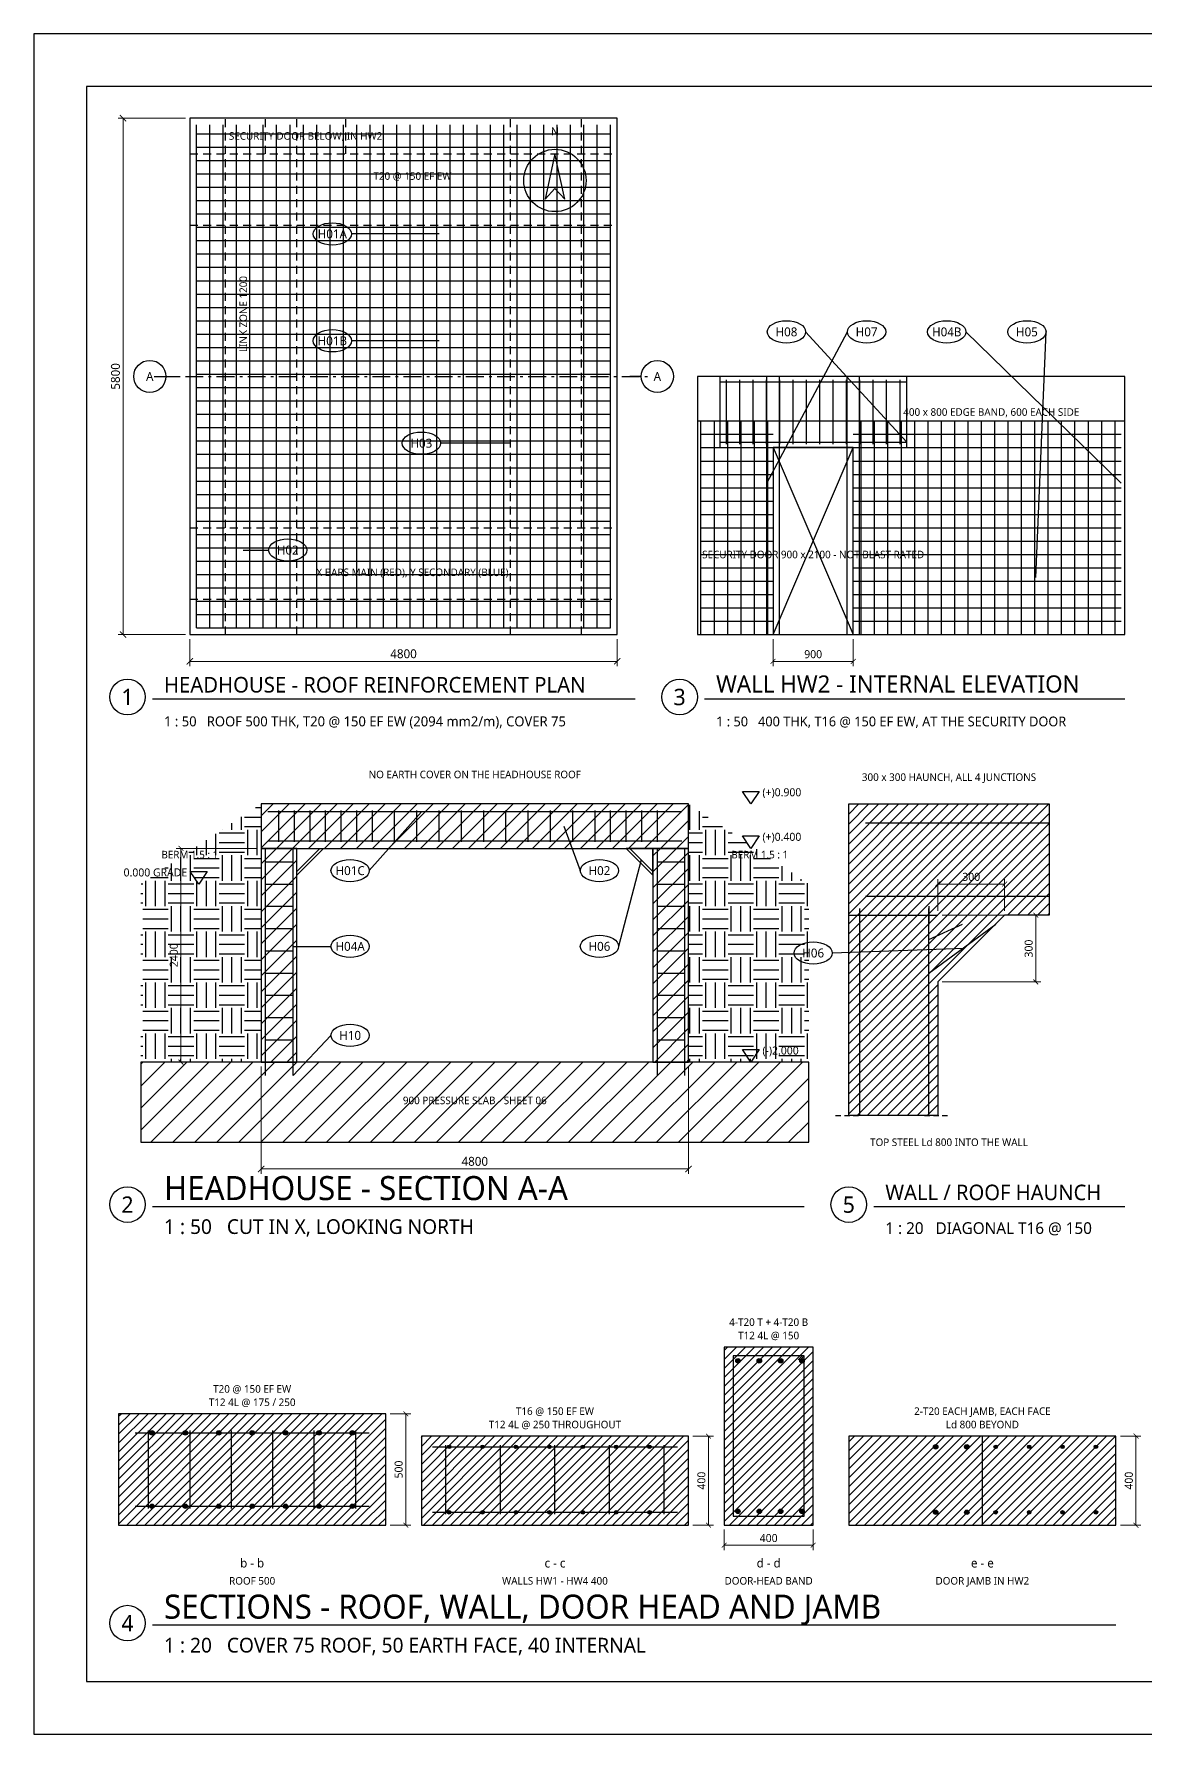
# Model space of a CAD drawing. Header units: millimetres. Extents: x 27 to 567, y 19 to 401.
# Drawn here: x 27 to 276.3, y 19.1 to 400.9 of the extents above; entities that cross this region are included whole.
import ezdxf
from ezdxf.enums import TextEntityAlignment as Align

# ---------------------------------------------------------------- set-up
doc = ezdxf.new("R2010")
doc.units = ezdxf.units.MM
for name, color, linetype in [('S-CALLOUT', 7, 'Continuous'), ('S-CENTER', 7, 'Continuous'), ('S-CONCRETE', 7, 'Continuous'), ('S-DIM', 7, 'Continuous'), ('S-EXISTING', 8, 'Continuous'), ('S-HATCH', 8, 'Continuous'), ('S-HIDDEN', 8, 'Continuous'), ('S-LEVEL', 7, 'Continuous'), ('S-REBAR-DIST', 5, 'Continuous'), ('S-REBAR-MAIN', 1, 'Continuous'), ('S-REBAR-SEC', 1, 'Continuous'), ('S-REBAR-STIRRUP', 5, 'Continuous'), ('S-SECTION', 7, 'Continuous'), ('S-TEXT', 7, 'Continuous'), ('S-TITLE', 7, 'Continuous')]:
    doc.layers.add(name, color=color, linetype=linetype)
doc.styles.add('OpenSans', font='OpenSans-Regular.ttf')
doc.dimstyles.new('A2-DIM', dxfattribs={"dimtxt": 2, "dimasz": 1.4, "dimexe": 1.1, "dimexo": 1, "dimgap": 0.7, "dimtad": 1, "dimdec": 0, "dimtxsty": 'OpenSans', "dimblk": 'ARCHTICK', "dimcen": 2.5, "dimclrd": 7, "dimclre": 7, "dimclrt": 7, "dimazin": 3, "dimtfac": 1, "dimtmove": 0, "dimatfit": 3, "dimlwd": 13, "dimlwe": 13})
doc.dimstyles.new('A2-DIM-S', dxfattribs={"dimtxt": 1.8, "dimasz": 1.1, "dimexe": 1.1, "dimexo": 1, "dimgap": 0.7, "dimtad": 1, "dimdec": 0, "dimtxsty": 'OpenSans', "dimblk": 'ARCHTICK', "dimcen": 2.5, "dimclrd": 7, "dimclre": 7, "dimclrt": 7, "dimazin": 3, "dimtfac": 1, "dimtmove": 0, "dimatfit": 3, "dimlwd": 13, "dimlwe": 13})

# ---------------------------------------------------------------- blocks, each defined once
blk = doc.blocks.new('A2-NORTH')
at = {"layer": 'S-TITLE'}
blk.add_lwpolyline([(0, 6), (-2.2, -4.2), (0, -1.8), (2.2, -4.2)], close=True, dxfattribs=at)
blk.add_circle((0, 0), 7, dxfattribs=at)
blk = doc.blocks.new('A2-SECMARK')
at = {"layer": 'S-SECTION'}
blk.add_circle((0, 0), 3.6, dxfattribs=at)
blk = doc.blocks.new('_ARCHTICK')
at = {"color": 0, "linetype": 'BYBLOCK', "const_width": 0.15}
blk.add_lwpolyline([(-0.5, -0.5), (0.5, 0.5)], dxfattribs=at)
blk = doc.blocks.new('A2-LEVEL')
at = {"layer": 'S-LEVEL'}
blk.add_lwpolyline([(0, 0), (-1.9, 2.8), (1.9, 2.8)], close=True, dxfattribs=at)

msp = doc.modelspace()

# ---------------------------------------------------------------- hatches: boundary and pattern name
at = {"layer": 'S-EXISTING'}
h = msp.add_hatch(dxfattribs=at)
h.set_pattern_fill('EARTH', scale=0.9)
h.paths.add_polyline_path([(51, 210), (78, 228), (78, 170), (51, 170)])
h = msp.add_hatch(dxfattribs=at)
h.set_pattern_fill('EARTH', scale=0.9)
h.paths.add_polyline_path([(174, 228), (201, 210), (201, 170), (174, 170)])
at = {"layer": 'S-HATCH'}
h = msp.add_hatch(dxfattribs=at)
h.set_pattern_fill('ANSI31', scale=0.8)
h.paths.add_polyline_path([(78, 218), (174, 218), (174, 228), (78, 228)])
h = msp.add_hatch(dxfattribs=at)
h.set_pattern_fill('ANSI31', scale=0.5)
h.paths.add_polyline_path([(210, 203), (255, 203), (255, 228), (210, 228)])
h = msp.add_hatch(dxfattribs=at)
h.set_pattern_fill('ANSI31', scale=0.8)
h.paths.add_polyline_path([(78, 170), (86, 170), (86, 218), (78, 218)])
h = msp.add_hatch(dxfattribs=at)
h.set_pattern_fill('ANSI31', scale=0.8)
h.paths.add_polyline_path([(166, 170), (174, 170), (174, 218), (166, 218)])
h = msp.add_hatch(dxfattribs=at)
h.set_pattern_fill('ANSI31', scale=0.5)
h.paths.add_polyline_path([(210, 158), (230, 158), (230, 203), (210, 203)])
h = msp.add_hatch(dxfattribs=at)
h.set_pattern_fill('ANSI31', scale=0.5)
h.paths.add_polyline_path([(230, 203), (245, 203), (230, 188)])
h = msp.add_hatch(dxfattribs=at)
h.set_pattern_fill('ANSI31', scale=1.1)
h.paths.add_polyline_path([(51, 170), (201, 170), (201, 152), (51, 152)])
h = msp.add_hatch(dxfattribs=at)
h.set_pattern_fill('ANSI31', scale=0.45)
h.paths.add_polyline_path([(182, 66), (202, 66), (202, 106), (182, 106)])
h = msp.add_hatch(dxfattribs=at)
h.set_pattern_fill('ANSI31', scale=0.45)
h.paths.add_polyline_path([(46, 66), (106, 66), (106, 91), (46, 91)])
h = msp.add_hatch(dxfattribs=at)
h.set_pattern_fill('ANSI31', scale=0.45)
h.paths.add_polyline_path([(114, 66), (174, 66), (174, 86), (114, 86)])
h = msp.add_hatch(dxfattribs=at)
h.set_pattern_fill('ANSI31', scale=0.45)
h.paths.add_polyline_path([(210, 66), (270, 66), (270, 86), (210, 86)])
at = {"layer": 'S-REBAR-DIST'}
for points in [[(54, 86.75), (53.962, 86.941), (53.854, 87.104), (53.691, 87.212), (53.5, 87.25), (53.309, 87.212), (53.146, 87.104), (53.038, 86.941), (53, 86.75), (53.038, 86.559), (53.146, 86.396), (53.309, 86.288), (53.5, 86.25), (53.691, 86.288), (53.854, 86.396), (53.962, 86.559)], [(61.5, 86.75), (61.462, 86.941), (61.354, 87.104), (61.191, 87.212), (61, 87.25), (60.809, 87.212), (60.646, 87.104), (60.538, 86.941), (60.5, 86.75), (60.538, 86.559), (60.646, 86.396), (60.809, 86.288), (61, 86.25), (61.191, 86.288), (61.354, 86.396), (61.462, 86.559)], [(69, 86.75), (68.962, 86.941), (68.854, 87.104), (68.691, 87.212), (68.5, 87.25), (68.309, 87.212), (68.146, 87.104), (68.038, 86.941), (68, 86.75), (68.038, 86.559), (68.146, 86.396), (68.309, 86.288), (68.5, 86.25), (68.691, 86.288), (68.854, 86.396), (68.962, 86.559)], [(76.5, 86.75), (76.462, 86.941), (76.354, 87.104), (76.191, 87.212), (76, 87.25), (75.809, 87.212), (75.646, 87.104), (75.538, 86.941), (75.5, 86.75), (75.538, 86.559), (75.646, 86.396), (75.809, 86.288), (76, 86.25), (76.191, 86.288), (76.354, 86.396), (76.462, 86.559)], [(84, 86.75), (83.962, 86.941), (83.854, 87.104), (83.691, 87.212), (83.5, 87.25), (83.309, 87.212), (83.146, 87.104), (83.038, 86.941), (83, 86.75), (83.038, 86.559), (83.146, 86.396), (83.309, 86.288), (83.5, 86.25), (83.691, 86.288), (83.854, 86.396), (83.962, 86.559)], [(91.5, 86.75), (91.462, 86.941), (91.354, 87.104), (91.191, 87.212), (91, 87.25), (90.809, 87.212), (90.646, 87.104), (90.538, 86.941), (90.5, 86.75), (90.538, 86.559), (90.646, 86.396), (90.809, 86.288), (91, 86.25), (91.191, 86.288), (91.354, 86.396), (91.462, 86.559)], [(99, 86.75), (98.962, 86.941), (98.854, 87.104), (98.691, 87.212), (98.5, 87.25), (98.309, 87.212), (98.146, 87.104), (98.038, 86.941), (98, 86.75), (98.038, 86.559), (98.146, 86.396), (98.309, 86.288), (98.5, 86.25), (98.691, 86.288), (98.854, 86.396), (98.962, 86.559)], [(120.65, 83.6), (120.62, 83.753), (120.533, 83.883), (120.403, 83.97), (120.25, 84), (120.097, 83.97), (119.967, 83.883), (119.88, 83.753), (119.85, 83.6), (119.88, 83.447), (119.967, 83.317), (120.097, 83.23), (120.25, 83.2), (120.403, 83.23), (120.533, 83.317), (120.62, 83.447)], [(128.15, 83.6), (128.12, 83.753), (128.033, 83.883), (127.903, 83.97), (127.75, 84), (127.597, 83.97), (127.467, 83.883), (127.38, 83.753), (127.35, 83.6), (127.38, 83.447), (127.467, 83.317), (127.597, 83.23), (127.75, 83.2), (127.903, 83.23), (128.033, 83.317), (128.12, 83.447)], [(135.65, 83.6), (135.62, 83.753), (135.533, 83.883), (135.403, 83.97), (135.25, 84), (135.097, 83.97), (134.967, 83.883), (134.88, 83.753), (134.85, 83.6), (134.88, 83.447), (134.967, 83.317), (135.097, 83.23), (135.25, 83.2), (135.403, 83.23), (135.533, 83.317), (135.62, 83.447)], [(143.15, 83.6), (143.12, 83.753), (143.033, 83.883), (142.903, 83.97), (142.75, 84), (142.597, 83.97), (142.467, 83.883), (142.38, 83.753), (142.35, 83.6), (142.38, 83.447), (142.467, 83.317), (142.597, 83.23), (142.75, 83.2), (142.903, 83.23), (143.033, 83.317), (143.12, 83.447)], [(150.65, 83.6), (150.62, 83.753), (150.533, 83.883), (150.403, 83.97), (150.25, 84), (150.097, 83.97), (149.967, 83.883), (149.88, 83.753), (149.85, 83.6), (149.88, 83.447), (149.967, 83.317), (150.097, 83.23), (150.25, 83.2), (150.403, 83.23), (150.533, 83.317), (150.62, 83.447)], [(158.15, 83.6), (158.12, 83.753), (158.033, 83.883), (157.903, 83.97), (157.75, 84), (157.597, 83.97), (157.467, 83.883), (157.38, 83.753), (157.35, 83.6), (157.38, 83.447), (157.467, 83.317), (157.597, 83.23), (157.75, 83.2), (157.903, 83.23), (158.033, 83.317), (158.12, 83.447)], [(165.65, 83.6), (165.62, 83.753), (165.533, 83.883), (165.403, 83.97), (165.25, 84), (165.097, 83.97), (164.967, 83.883), (164.88, 83.753), (164.85, 83.6), (164.88, 83.447), (164.967, 83.317), (165.097, 83.23), (165.25, 83.2), (165.403, 83.23), (165.533, 83.317), (165.62, 83.447)], [(243.4, 83.6), (243.37, 83.753), (243.283, 83.883), (243.153, 83.97), (243, 84), (242.847, 83.97), (242.717, 83.883), (242.63, 83.753), (242.6, 83.6), (242.63, 83.447), (242.717, 83.317), (242.847, 83.23), (243, 83.2), (243.153, 83.23), (243.283, 83.317), (243.37, 83.447)], [(250.9, 83.6), (250.87, 83.753), (250.783, 83.883), (250.653, 83.97), (250.5, 84), (250.347, 83.97), (250.217, 83.883), (250.13, 83.753), (250.1, 83.6), (250.13, 83.447), (250.217, 83.317), (250.347, 83.23), (250.5, 83.2), (250.653, 83.23), (250.783, 83.317), (250.87, 83.447)], [(258.4, 83.6), (258.37, 83.753), (258.283, 83.883), (258.153, 83.97), (258, 84), (257.847, 83.97), (257.717, 83.883), (257.63, 83.753), (257.6, 83.6), (257.63, 83.447), (257.717, 83.317), (257.847, 83.23), (258, 83.2), (258.153, 83.23), (258.283, 83.317), (258.37, 83.447)], [(265.9, 83.6), (265.87, 83.753), (265.783, 83.883), (265.653, 83.97), (265.5, 84), (265.347, 83.97), (265.217, 83.883), (265.13, 83.753), (265.1, 83.6), (265.13, 83.447), (265.217, 83.317), (265.347, 83.23), (265.5, 83.2), (265.653, 83.23), (265.783, 83.317), (265.87, 83.447)], [(54, 70.25), (53.962, 70.441), (53.854, 70.604), (53.691, 70.712), (53.5, 70.75), (53.309, 70.712), (53.146, 70.604), (53.038, 70.441), (53, 70.25), (53.038, 70.059), (53.146, 69.896), (53.309, 69.788), (53.5, 69.75), (53.691, 69.788), (53.854, 69.896), (53.962, 70.059)], [(61.5, 70.25), (61.462, 70.441), (61.354, 70.604), (61.191, 70.712), (61, 70.75), (60.809, 70.712), (60.646, 70.604), (60.538, 70.441), (60.5, 70.25), (60.538, 70.059), (60.646, 69.896), (60.809, 69.788), (61, 69.75), (61.191, 69.788), (61.354, 69.896), (61.462, 70.059)], [(69, 70.25), (68.962, 70.441), (68.854, 70.604), (68.691, 70.712), (68.5, 70.75), (68.309, 70.712), (68.146, 70.604), (68.038, 70.441), (68, 70.25), (68.038, 70.059), (68.146, 69.896), (68.309, 69.788), (68.5, 69.75), (68.691, 69.788), (68.854, 69.896), (68.962, 70.059)], [(76.5, 70.25), (76.462, 70.441), (76.354, 70.604), (76.191, 70.712), (76, 70.75), (75.809, 70.712), (75.646, 70.604), (75.538, 70.441), (75.5, 70.25), (75.538, 70.059), (75.646, 69.896), (75.809, 69.788), (76, 69.75), (76.191, 69.788), (76.354, 69.896), (76.462, 70.059)], [(84, 70.25), (83.962, 70.441), (83.854, 70.604), (83.691, 70.712), (83.5, 70.75), (83.309, 70.712), (83.146, 70.604), (83.038, 70.441), (83, 70.25), (83.038, 70.059), (83.146, 69.896), (83.309, 69.788), (83.5, 69.75), (83.691, 69.788), (83.854, 69.896), (83.962, 70.059)], [(91.5, 70.25), (91.462, 70.441), (91.354, 70.604), (91.191, 70.712), (91, 70.75), (90.809, 70.712), (90.646, 70.604), (90.538, 70.441), (90.5, 70.25), (90.538, 70.059), (90.646, 69.896), (90.809, 69.788), (91, 69.75), (91.191, 69.788), (91.354, 69.896), (91.462, 70.059)], [(99, 70.25), (98.962, 70.441), (98.854, 70.604), (98.691, 70.712), (98.5, 70.75), (98.309, 70.712), (98.146, 70.604), (98.038, 70.441), (98, 70.25), (98.038, 70.059), (98.146, 69.896), (98.309, 69.788), (98.5, 69.75), (98.691, 69.788), (98.854, 69.896), (98.962, 70.059)], [(120.65, 68.9), (120.62, 69.053), (120.533, 69.183), (120.403, 69.27), (120.25, 69.3), (120.097, 69.27), (119.967, 69.183), (119.88, 69.053), (119.85, 68.9), (119.88, 68.747), (119.967, 68.617), (120.097, 68.53), (120.25, 68.5), (120.403, 68.53), (120.533, 68.617), (120.62, 68.747)], [(128.15, 68.9), (128.12, 69.053), (128.033, 69.183), (127.903, 69.27), (127.75, 69.3), (127.597, 69.27), (127.467, 69.183), (127.38, 69.053), (127.35, 68.9), (127.38, 68.747), (127.467, 68.617), (127.597, 68.53), (127.75, 68.5), (127.903, 68.53), (128.033, 68.617), (128.12, 68.747)], [(135.65, 68.9), (135.62, 69.053), (135.533, 69.183), (135.403, 69.27), (135.25, 69.3), (135.097, 69.27), (134.967, 69.183), (134.88, 69.053), (134.85, 68.9), (134.88, 68.747), (134.967, 68.617), (135.097, 68.53), (135.25, 68.5), (135.403, 68.53), (135.533, 68.617), (135.62, 68.747)], [(143.15, 68.9), (143.12, 69.053), (143.033, 69.183), (142.903, 69.27), (142.75, 69.3), (142.597, 69.27), (142.467, 69.183), (142.38, 69.053), (142.35, 68.9), (142.38, 68.747), (142.467, 68.617), (142.597, 68.53), (142.75, 68.5), (142.903, 68.53), (143.033, 68.617), (143.12, 68.747)], [(150.65, 68.9), (150.62, 69.053), (150.533, 69.183), (150.403, 69.27), (150.25, 69.3), (150.097, 69.27), (149.967, 69.183), (149.88, 69.053), (149.85, 68.9), (149.88, 68.747), (149.967, 68.617), (150.097, 68.53), (150.25, 68.5), (150.403, 68.53), (150.533, 68.617), (150.62, 68.747)], [(158.15, 68.9), (158.12, 69.053), (158.033, 69.183), (157.903, 69.27), (157.75, 69.3), (157.597, 69.27), (157.467, 69.183), (157.38, 69.053), (157.35, 68.9), (157.38, 68.747), (157.467, 68.617), (157.597, 68.53), (157.75, 68.5), (157.903, 68.53), (158.033, 68.617), (158.12, 68.747)], [(165.65, 68.9), (165.62, 69.053), (165.533, 69.183), (165.403, 69.27), (165.25, 69.3), (165.097, 69.27), (164.967, 69.183), (164.88, 69.053), (164.85, 68.9), (164.88, 68.747), (164.967, 68.617), (165.097, 68.53), (165.25, 68.5), (165.403, 68.53), (165.533, 68.617), (165.62, 68.747)], [(243.4, 68.9), (243.37, 69.053), (243.283, 69.183), (243.153, 69.27), (243, 69.3), (242.847, 69.27), (242.717, 69.183), (242.63, 69.053), (242.6, 68.9), (242.63, 68.747), (242.717, 68.617), (242.847, 68.53), (243, 68.5), (243.153, 68.53), (243.283, 68.617), (243.37, 68.747)], [(250.9, 68.9), (250.87, 69.053), (250.783, 69.183), (250.653, 69.27), (250.5, 69.3), (250.347, 69.27), (250.217, 69.183), (250.13, 69.053), (250.1, 68.9), (250.13, 68.747), (250.217, 68.617), (250.347, 68.53), (250.5, 68.5), (250.653, 68.53), (250.783, 68.617), (250.87, 68.747)], [(258.4, 68.9), (258.37, 69.053), (258.283, 69.183), (258.153, 69.27), (258, 69.3), (257.847, 69.27), (257.717, 69.183), (257.63, 69.053), (257.6, 68.9), (257.63, 68.747), (257.717, 68.617), (257.847, 68.53), (258, 68.5), (258.153, 68.53), (258.283, 68.617), (258.37, 68.747)], [(265.9, 68.9), (265.87, 69.053), (265.783, 69.183), (265.653, 69.27), (265.5, 69.3), (265.347, 69.27), (265.217, 69.183), (265.13, 69.053), (265.1, 68.9), (265.13, 68.747), (265.217, 68.617), (265.347, 68.53), (265.5, 68.5), (265.653, 68.53), (265.783, 68.617), (265.87, 68.747)]]:
    msp.add_hatch(color=5, dxfattribs=at).paths.add_polyline_path(points)
at = {"layer": 'S-REBAR-MAIN'}
for points in [[(185.6, 102.9), (185.562, 103.091), (185.454, 103.254), (185.291, 103.362), (185.1, 103.4), (184.909, 103.362), (184.746, 103.254), (184.638, 103.091), (184.6, 102.9), (184.638, 102.709), (184.746, 102.546), (184.909, 102.438), (185.1, 102.4), (185.291, 102.438), (185.454, 102.546), (185.562, 102.709)], [(190.4, 102.9), (190.362, 103.091), (190.254, 103.254), (190.091, 103.362), (189.9, 103.4), (189.709, 103.362), (189.546, 103.254), (189.438, 103.091), (189.4, 102.9), (189.438, 102.709), (189.546, 102.546), (189.709, 102.438), (189.9, 102.4), (190.091, 102.438), (190.254, 102.546), (190.362, 102.709)], [(195.2, 102.9), (195.162, 103.091), (195.054, 103.254), (194.891, 103.362), (194.7, 103.4), (194.509, 103.362), (194.346, 103.254), (194.238, 103.091), (194.2, 102.9), (194.238, 102.709), (194.346, 102.546), (194.509, 102.438), (194.7, 102.4), (194.891, 102.438), (195.054, 102.546), (195.162, 102.709)], [(200, 102.9), (199.962, 103.091), (199.854, 103.254), (199.691, 103.362), (199.5, 103.4), (199.309, 103.362), (199.146, 103.254), (199.038, 103.091), (199, 102.9), (199.038, 102.709), (199.146, 102.546), (199.309, 102.438), (199.5, 102.4), (199.691, 102.438), (199.854, 102.546), (199.962, 102.709)], [(230, 83.6), (229.962, 83.791), (229.854, 83.954), (229.691, 84.062), (229.5, 84.1), (229.309, 84.062), (229.146, 83.954), (229.038, 83.791), (229, 83.6), (229.038, 83.409), (229.146, 83.246), (229.309, 83.138), (229.5, 83.1), (229.691, 83.138), (229.854, 83.246), (229.962, 83.409)], [(237, 83.6), (236.962, 83.791), (236.854, 83.954), (236.691, 84.062), (236.5, 84.1), (236.309, 84.062), (236.146, 83.954), (236.038, 83.791), (236, 83.6), (236.038, 83.409), (236.146, 83.246), (236.309, 83.138), (236.5, 83.1), (236.691, 83.138), (236.854, 83.246), (236.962, 83.409)], [(185.6, 69.1), (185.562, 69.291), (185.454, 69.454), (185.291, 69.562), (185.1, 69.6), (184.909, 69.562), (184.746, 69.454), (184.638, 69.291), (184.6, 69.1), (184.638, 68.909), (184.746, 68.746), (184.909, 68.638), (185.1, 68.6), (185.291, 68.638), (185.454, 68.746), (185.562, 68.909)], [(190.4, 69.1), (190.362, 69.291), (190.254, 69.454), (190.091, 69.562), (189.9, 69.6), (189.709, 69.562), (189.546, 69.454), (189.438, 69.291), (189.4, 69.1), (189.438, 68.909), (189.546, 68.746), (189.709, 68.638), (189.9, 68.6), (190.091, 68.638), (190.254, 68.746), (190.362, 68.909)], [(195.2, 69.1), (195.162, 69.291), (195.054, 69.454), (194.891, 69.562), (194.7, 69.6), (194.509, 69.562), (194.346, 69.454), (194.238, 69.291), (194.2, 69.1), (194.238, 68.909), (194.346, 68.746), (194.509, 68.638), (194.7, 68.6), (194.891, 68.638), (195.054, 68.746), (195.162, 68.909)], [(200, 69.1), (199.962, 69.291), (199.854, 69.454), (199.691, 69.562), (199.5, 69.6), (199.309, 69.562), (199.146, 69.454), (199.038, 69.291), (199, 69.1), (199.038, 68.909), (199.146, 68.746), (199.309, 68.638), (199.5, 68.6), (199.691, 68.638), (199.854, 68.746), (199.962, 68.909)], [(230, 68.9), (229.962, 69.091), (229.854, 69.254), (229.691, 69.362), (229.5, 69.4), (229.309, 69.362), (229.146, 69.254), (229.038, 69.091), (229, 68.9), (229.038, 68.709), (229.146, 68.546), (229.309, 68.438), (229.5, 68.4), (229.691, 68.438), (229.854, 68.546), (229.962, 68.709)], [(237, 68.9), (236.962, 69.091), (236.854, 69.254), (236.691, 69.362), (236.5, 69.4), (236.309, 69.362), (236.146, 69.254), (236.038, 69.091), (236, 68.9), (236.038, 68.709), (236.146, 68.546), (236.309, 68.438), (236.5, 68.4), (236.691, 68.438), (236.854, 68.546), (236.962, 68.709)]]:
    msp.add_hatch(color=1, dxfattribs=at).paths.add_polyline_path(points)

# ---------------------------------------------------------------- linework, layer by layer
at = {"layer": 'S-CALLOUT'}
for p, q in [((118, 356), (98.3, 356)), ((191.6, 300), (209.7, 334)), ((223, 309.2), (200.3, 334)), ((271.2, 300), (236.3, 334)), ((252, 278.8), (254.3, 334)), ((118, 332), (98.3, 332)), ((134, 309), (118.3, 309)), ((74, 285), (79.7, 285)), ((114, 226.2), (102.3, 213)), ((146, 223), (149.7, 213)), ((163.4, 215.4), (158.3, 196)), ((85.2, 196), (93.7, 196)), ((236, 195.5), (206.3, 194.5)), ((85.2, 167), (93.7, 176))]:
    msp.add_line(p, q, dxfattribs=at)
for centre in [(94, 356), (196, 334), (214, 334), (232, 334), (250, 334), (94, 332), (114, 309), (84, 285), (98, 213), (154, 213), (98, 196), (154, 196), (202, 194.5), (98, 176)]:
    msp.add_ellipse(centre, major_axis=(4.3, 0), ratio=0.5813953, dxfattribs=at)
at = {"layer": 'S-CENTER'}
for p, q in [((54, 324), (58, 324)), ((59.2, 324), (59.8, 324)), ((61, 324), (65, 324)), ((66.2, 324), (66.8, 324)), ((68, 324), (72, 324)), ((73.2, 324), (73.8, 324)), ((75, 324), (79, 324)), ((80.2, 324), (80.8, 324)), ((82, 324), (86, 324)), ((87.2, 324), (87.8, 324)), ((89, 324), (93, 324)), ((94.2, 324), (94.8, 324)), ((96, 324), (100, 324)), ((101.2, 324), (101.8, 324)), ((103, 324), (107, 324)), ((108.2, 324), (108.8, 324)), ((110, 324), (114, 324)), ((115.2, 324), (115.8, 324)), ((117, 324), (121, 324)), ((122.2, 324), (122.8, 324)), ((124, 324), (128, 324)), ((129.2, 324), (129.8, 324)), ((131, 324), (135, 324)), ((136.2, 324), (136.8, 324)), ((138, 324), (142, 324)), ((143.2, 324), (143.8, 324)), ((145, 324), (149, 324)), ((150.2, 324), (150.8, 324)), ((152, 324), (156, 324)), ((157.2, 324), (157.8, 324)), ((159, 324), (163, 324)), ((164.2, 324), (164.8, 324)), ((193, 266), (211, 308)), ((193, 308), (211, 266)), ((207, 158), (208.2, 158)), ((209, 158), (210.2, 158)), ((211, 158), (212.2, 158)), ((227, 158), (228.2, 158)), ((229, 158), (230.2, 158)), ((231, 158), (232.2, 158)), ((240, 66), (240, 86))]:
    msp.add_line(p, q, dxfattribs=at)
at = {"layer": 'S-CONCRETE'}
msp.add_line((176, 314), (272, 314), dxfattribs=at)
for points in [[(62, 266), (158, 266), (158, 382), (62, 382)], [(176, 266), (272, 266), (272, 324), (176, 324)], [(193, 266), (211, 266), (211, 308), (193, 308)], [(78, 218), (174, 218), (174, 228), (78, 228)], [(210, 158), (210, 228), (255, 228), (255, 203), (245, 203), (230, 188), (230, 158)], [(78, 170), (86, 170), (86, 218), (78, 218)], [(86, 218), (92, 218), (86, 212)], [(166, 218), (160, 218), (166, 212)], [(166, 170), (174, 170), (174, 218), (166, 218)], [(51, 152), (201, 152), (201, 170), (51, 170)], [(182, 66), (202, 66), (202, 106), (182, 106)], [(46, 66), (106, 66), (106, 91), (46, 91)], [(114, 66), (174, 66), (174, 86), (114, 86)], [(210, 66), (270, 66), (270, 86), (210, 86)]]:
    msp.add_lwpolyline(points, close=True, dxfattribs=at)
at = {"layer": 'S-HIDDEN'}
for p, q in [((70, 380), (70, 381.8)), ((79, 380), (79, 381.8)), ((97, 380), (97, 381.8)), ((150, 380), (150, 381.8)), ((70, 377), (70, 378.8)), ((79, 377), (79, 378.8)), ((97, 377), (97, 378.8)), ((150, 377), (150, 378.8)), ((70, 374), (70, 375.8)), ((79, 374), (79, 375.8)), ((97, 374), (97, 375.8)), ((150, 374), (150, 375.8)), ((62, 374), (63.8, 374)), ((65, 374), (66.8, 374)), ((68, 374), (69.8, 374)), ((70, 371), (70, 372.8)), ((71, 374), (72.8, 374)), ((74, 374), (75.8, 374)), ((77, 374), (78.8, 374)), ((80, 374), (81.8, 374)), ((83, 374), (84.8, 374)), ((86, 374), (87.8, 374)), ((89, 374), (90.8, 374)), ((92, 374), (93.8, 374)), ((95, 374), (96.8, 374)), ((98, 374), (99.8, 374)), ((101, 374), (102.8, 374)), ((104, 374), (105.8, 374)), ((107, 374), (108.8, 374)), ((110, 374), (111.8, 374)), ((113, 374), (114.8, 374)), ((116, 374), (117.8, 374)), ((119, 374), (120.8, 374)), ((122, 374), (123.8, 374)), ((125, 374), (126.8, 374)), ((128, 374), (129.8, 374)), ((131, 374), (132.8, 374)), ((134, 374), (135.8, 374)), ((137, 374), (138.8, 374)), ((140, 374), (141.8, 374)), ((143, 374), (144.8, 374)), ((146, 374), (147.8, 374)), ((149, 374), (150.8, 374)), ((150, 371), (150, 372.8)), ((152, 374), (153.8, 374)), ((155, 374), (156.8, 374)), ((70, 368), (70, 369.8)), ((70, 365), (70, 366.8)), ((150, 368), (150, 369.8)), ((150, 365), (150, 366.8)), ((70, 362), (70, 363.8)), ((150, 362), (150, 363.8)), ((70, 359), (70, 360.8)), ((150, 359), (150, 360.8)), ((70, 356), (70, 357.8)), ((150, 356), (150, 357.8)), ((70, 353), (70, 354.8)), ((70, 350), (70, 351.8)), ((150, 353), (150, 354.8)), ((150, 350), (150, 351.8)), ((70, 347), (70, 348.8)), ((150, 347), (150, 348.8)), ((70, 344), (70, 345.8)), ((150, 344), (150, 345.8)), ((70, 341), (70, 342.8)), ((150, 341), (150, 342.8)), ((70, 338), (70, 339.8)), ((70, 335), (70, 336.8)), ((150, 338), (150, 339.8)), ((150, 335), (150, 336.8)), ((70, 332), (70, 333.8)), ((150, 332), (150, 333.8)), ((70, 329), (70, 330.8)), ((150, 329), (150, 330.8)), ((70, 326), (70, 327.8)), ((70, 323), (70, 324.8)), ((150, 326), (150, 327.8)), ((150, 323), (150, 324.8)), ((70, 320), (70, 321.8)), ((150, 320), (150, 321.8)), ((70, 317), (70, 318.8)), ((150, 317), (150, 318.8)), ((70, 314), (70, 315.8)), ((150, 314), (150, 315.8)), ((70, 311), (70, 312.8)), ((70, 308), (70, 309.8)), ((150, 311), (150, 312.8)), ((150, 308), (150, 309.8)), ((70, 305), (70, 306.8)), ((150, 305), (150, 306.8)), ((70, 302), (70, 303.8)), ((150, 302), (150, 303.8)), ((70, 299), (70, 300.8)), ((150, 299), (150, 300.8)), ((70, 296), (70, 297.8)), ((70, 293), (70, 294.8)), ((150, 296), (150, 297.8)), ((150, 293), (150, 294.8)), ((70, 290), (70, 291.8)), ((150, 290), (150, 291.8)), ((70, 287), (70, 288.8)), ((150, 287), (150, 288.8)), ((70, 284), (70, 285.8)), ((70, 281), (70, 282.8)), ((150, 284), (150, 285.8)), ((150, 281), (150, 282.8)), ((70, 278), (70, 279.8)), ((150, 278), (150, 279.8)), ((70, 275), (70, 276.8)), ((150, 275), (150, 276.8)), ((62, 274), (63.8, 274)), ((65, 274), (66.8, 274)), ((68, 274), (69.8, 274)), ((70, 272), (70, 273.8)), ((71, 274), (72.8, 274)), ((74, 274), (75.8, 274)), ((77, 274), (78.8, 274)), ((80, 274), (81.8, 274)), ((83, 274), (84.8, 274)), ((86, 274), (87.8, 274)), ((89, 274), (90.8, 274)), ((92, 274), (93.8, 274)), ((95, 274), (96.8, 274)), ((98, 274), (99.8, 274)), ((101, 274), (102.8, 274)), ((104, 274), (105.8, 274)), ((107, 274), (108.8, 274)), ((110, 274), (111.8, 274)), ((113, 274), (114.8, 274)), ((116, 274), (117.8, 274)), ((119, 274), (120.8, 274)), ((122, 274), (123.8, 274)), ((125, 274), (126.8, 274)), ((128, 274), (129.8, 274)), ((131, 274), (132.8, 274)), ((134, 274), (135.8, 274)), ((137, 274), (138.8, 274)), ((140, 274), (141.8, 274)), ((143, 274), (144.8, 274)), ((146, 274), (147.8, 274)), ((149, 274), (150.8, 274)), ((150, 272), (150, 273.8)), ((152, 274), (153.8, 274)), ((155, 274), (156.8, 274)), ((70, 269), (70, 270.8)), ((70, 266), (70, 267.8)), ((150, 269), (150, 270.8)), ((150, 266), (150, 267.8)), ((210, 203), (230, 203))]:
    msp.add_line(p, q, dxfattribs=at)
at = {"layer": 'S-REBAR-DIST'}
for points in [[(63.5, 267.5), (63.5, 380.5)], [(66.5, 267.5), (66.5, 380.5)], [(69.5, 267.5), (69.5, 380.5)], [(72.5, 267.5), (72.5, 380.5)], [(75.5, 267.5), (75.5, 380.5)], [(78.5, 267.5), (78.5, 380.5)], [(81.5, 267.5), (81.5, 380.5)], [(84.5, 267.5), (84.5, 380.5)], [(87.5, 267.5), (87.5, 380.5)], [(90.5, 267.5), (90.5, 380.5)], [(93.5, 267.5), (93.5, 380.5)], [(96.5, 267.5), (96.5, 380.5)], [(99.5, 267.5), (99.5, 380.5)], [(102.5, 267.5), (102.5, 380.5)], [(105.5, 267.5), (105.5, 380.5)], [(108.5, 267.5), (108.5, 380.5)], [(111.5, 267.5), (111.5, 380.5)], [(114.5, 267.5), (114.5, 380.5)], [(117.5, 267.5), (117.5, 380.5)], [(120.5, 267.5), (120.5, 380.5)], [(123.5, 267.5), (123.5, 380.5)], [(126.5, 267.5), (126.5, 380.5)], [(129.5, 267.5), (129.5, 380.5)], [(132.5, 267.5), (132.5, 380.5)], [(135.5, 267.5), (135.5, 380.5)], [(138.5, 267.5), (138.5, 380.5)], [(141.5, 267.5), (141.5, 380.5)], [(144.5, 267.5), (144.5, 380.5)], [(147.5, 267.5), (147.5, 380.5)], [(150.5, 267.5), (150.5, 380.5)], [(153.5, 267.5), (153.5, 380.5)], [(156.5, 267.5), (156.5, 380.5)], [(176.8, 311), (193, 311)], [(211, 311), (271.2, 311)], [(176.8, 308), (193, 308)], [(211, 308), (271.2, 308)], [(176.8, 305), (193, 305)], [(176.8, 302), (193, 302)], [(211, 305), (271.2, 305)], [(211, 302), (271.2, 302)], [(176.8, 299), (193, 299)], [(211, 299), (271.2, 299)], [(176.8, 296), (193, 296)], [(211, 296), (271.2, 296)], [(176.8, 293), (193, 293)], [(211, 293), (271.2, 293)], [(176.8, 290), (193, 290)], [(176.8, 287), (193, 287)], [(211, 290), (271.2, 290)], [(211, 287), (271.2, 287)], [(176.8, 284), (193, 284)], [(211, 284), (271.2, 284)], [(176.8, 281), (193, 281)], [(211, 281), (271.2, 281)], [(176.8, 278), (193, 278)], [(176.8, 275), (193, 275)], [(211, 278), (271.2, 278)], [(211, 275), (271.2, 275)], [(176.8, 272), (193, 272)], [(211, 272), (271.2, 272)], [(176.8, 269), (193, 269)], [(211, 269), (271.2, 269)]]:
    msp.add_lwpolyline(points, dxfattribs=at)
for centre, radius in [((53.5, 86.75), 0.5), ((61, 86.75), 0.5), ((68.5, 86.75), 0.5), ((76, 86.75), 0.5), ((83.5, 86.75), 0.5), ((91, 86.75), 0.5), ((98.5, 86.75), 0.5), ((120.25, 83.6), 0.4), ((127.75, 83.6), 0.4), ((135.25, 83.6), 0.4), ((142.75, 83.6), 0.4), ((150.25, 83.6), 0.4), ((157.75, 83.6), 0.4), ((165.25, 83.6), 0.4), ((243, 83.6), 0.4), ((250.5, 83.6), 0.4), ((258, 83.6), 0.4), ((265.5, 83.6), 0.4), ((53.5, 70.25), 0.5), ((61, 70.25), 0.5), ((68.5, 70.25), 0.5), ((76, 70.25), 0.5), ((83.5, 70.25), 0.5), ((91, 70.25), 0.5), ((98.5, 70.25), 0.5), ((120.25, 68.9), 0.4), ((127.75, 68.9), 0.4), ((135.25, 68.9), 0.4), ((142.75, 68.9), 0.4), ((150.25, 68.9), 0.4), ((157.75, 68.9), 0.4), ((165.25, 68.9), 0.4), ((243, 68.9), 0.4), ((250.5, 68.9), 0.4), ((258, 68.9), 0.4), ((265.5, 68.9), 0.4)]:
    msp.add_circle(centre, radius, dxfattribs=at)
at = {"layer": 'S-REBAR-MAIN'}
for p, q in [((49.75, 86.75), (102.25, 86.75)), ((116.5, 83.6), (171.5, 83.6)), ((49.75, 70.25), (102.25, 70.25)), ((116.5, 68.9), (171.5, 68.9))]:
    msp.add_line(p, q, dxfattribs=at)
for points in [[(63.5, 378.5), (156.5, 378.5)], [(63.5, 375.5), (156.5, 375.5)], [(63.5, 372.5), (156.5, 372.5)], [(63.5, 369.5), (156.5, 369.5)], [(63.5, 366.5), (156.5, 366.5)], [(63.5, 363.5), (156.5, 363.5)], [(63.5, 360.5), (156.5, 360.5)], [(63.5, 357.5), (156.5, 357.5)], [(63.5, 354.5), (156.5, 354.5)], [(63.5, 351.5), (156.5, 351.5)], [(63.5, 348.5), (156.5, 348.5)], [(63.5, 345.5), (156.5, 345.5)], [(63.5, 342.5), (156.5, 342.5)], [(63.5, 339.5), (156.5, 339.5)], [(63.5, 336.5), (156.5, 336.5)], [(63.5, 333.5), (156.5, 333.5)], [(63.5, 330.5), (156.5, 330.5)], [(63.5, 327.5), (156.5, 327.5)], [(63.5, 324.5), (156.5, 324.5)], [(63.5, 321.5), (156.5, 321.5)], [(181, 322.8), (223, 322.8)], [(63.5, 318.5), (156.5, 318.5)], [(63.5, 315.5), (156.5, 315.5)], [(176.8, 266), (176.8, 314)], [(179.8, 266), (179.8, 314)], [(182.8, 266), (182.8, 314)], [(185.8, 266), (185.8, 314)], [(188.8, 266), (188.8, 314)], [(191.8, 266), (191.8, 314)], [(212.8, 266), (212.8, 314)], [(215.8, 266), (215.8, 314)], [(218.8, 266), (218.8, 314)], [(221.8, 266), (221.8, 314)], [(224.8, 266), (224.8, 314)], [(227.8, 266), (227.8, 314)], [(230.8, 266), (230.8, 314)], [(233.8, 266), (233.8, 314)], [(236.8, 266), (236.8, 314)], [(239.8, 266), (239.8, 314)], [(242.8, 266), (242.8, 314)], [(245.8, 266), (245.8, 314)], [(248.8, 266), (248.8, 314)], [(251.8, 266), (251.8, 314)], [(254.8, 266), (254.8, 314)], [(257.8, 266), (257.8, 314)], [(260.8, 266), (260.8, 314)], [(263.8, 266), (263.8, 314)], [(266.8, 266), (266.8, 314)], [(269.8, 266), (269.8, 314)], [(63.5, 312.5), (156.5, 312.5)], [(63.5, 309.5), (156.5, 309.5)], [(63.5, 306.5), (156.5, 306.5)], [(181, 309.2), (223, 309.2)], [(63.5, 303.5), (156.5, 303.5)], [(63.5, 300.5), (156.5, 300.5)], [(63.5, 297.5), (156.5, 297.5)], [(63.5, 294.5), (156.5, 294.5)], [(63.5, 291.5), (156.5, 291.5)], [(63.5, 288.5), (156.5, 288.5)], [(63.5, 285.5), (156.5, 285.5)], [(63.5, 282.5), (156.5, 282.5)], [(63.5, 279.5), (156.5, 279.5)], [(63.5, 276.5), (156.5, 276.5)], [(63.5, 273.5), (156.5, 273.5)], [(63.5, 270.5), (156.5, 270.5)], [(63.5, 267.5), (156.5, 267.5)], [(79.5, 226.3), (172.5, 226.3)], [(213.75, 223.75), (255, 223.75)], [(79, 167), (79, 218)], [(79.5, 219.7), (172.5, 219.7)], [(85.2, 167), (85.2, 218)], [(167, 167), (167, 218)], [(173.2, 167), (173.2, 218)], [(213.75, 207.25), (255, 207.25)], [(212.5, 158), (212.5, 204.5)], [(228, 158), (228, 204.5)]]:
    msp.add_lwpolyline(points, dxfattribs=at)
for centre in [(185.1, 102.9), (189.9, 102.9), (194.7, 102.9), (199.5, 102.9), (229.5, 83.6), (236.5, 83.6), (185.1, 69.1), (189.9, 69.1), (194.7, 69.1), (199.5, 69.1), (229.5, 68.9), (236.5, 68.9)]:
    msp.add_circle(centre, 0.5, dxfattribs=at)
at = {"layer": 'S-REBAR-SEC'}
for p, q in [((86, 380), (86, 381.8)), ((134, 380), (134, 381.8)), ((86, 377), (86, 378.8)), ((134, 377), (134, 378.8)), ((86, 374), (86, 375.8)), ((134, 374), (134, 375.8)), ((86, 371), (86, 372.8)), ((134, 371), (134, 372.8)), ((86, 368), (86, 369.8)), ((86, 365), (86, 366.8)), ((134, 368), (134, 369.8)), ((134, 365), (134, 366.8)), ((86, 362), (86, 363.8)), ((134, 362), (134, 363.8)), ((86, 359), (86, 360.8)), ((134, 359), (134, 360.8)), ((62, 358), (63.8, 358)), ((65, 358), (66.8, 358)), ((68, 358), (69.8, 358)), ((71, 358), (72.8, 358)), ((74, 358), (75.8, 358)), ((77, 358), (78.8, 358)), ((80, 358), (81.8, 358)), ((83, 358), (84.8, 358)), ((86, 358), (87.8, 358)), ((86, 356), (86, 357.8)), ((89, 358), (90.8, 358)), ((92, 358), (93.8, 358)), ((95, 358), (96.8, 358)), ((98, 358), (99.8, 358)), ((101, 358), (102.8, 358)), ((104, 358), (105.8, 358)), ((107, 358), (108.8, 358)), ((110, 358), (111.8, 358)), ((113, 358), (114.8, 358)), ((116, 358), (117.8, 358)), ((119, 358), (120.8, 358)), ((122, 358), (123.8, 358)), ((125, 358), (126.8, 358)), ((128, 358), (129.8, 358)), ((131, 358), (132.8, 358)), ((134, 358), (135.8, 358)), ((134, 356), (134, 357.8)), ((137, 358), (138.8, 358)), ((140, 358), (141.8, 358)), ((143, 358), (144.8, 358)), ((146, 358), (147.8, 358)), ((149, 358), (150.8, 358)), ((152, 358), (153.8, 358)), ((155, 358), (156.8, 358)), ((86, 353), (86, 354.8)), ((86, 350), (86, 351.8)), ((134, 353), (134, 354.8)), ((134, 350), (134, 351.8)), ((86, 347), (86, 348.8)), ((134, 347), (134, 348.8)), ((86, 344), (86, 345.8)), ((134, 344), (134, 345.8)), ((86, 341), (86, 342.8)), ((134, 341), (134, 342.8)), ((86, 338), (86, 339.8)), ((86, 335), (86, 336.8)), ((134, 338), (134, 339.8)), ((134, 335), (134, 336.8)), ((86, 332), (86, 333.8)), ((134, 332), (134, 333.8)), ((86, 329), (86, 330.8)), ((134, 329), (134, 330.8)), ((86, 326), (86, 327.8)), ((86, 323), (86, 324.8)), ((134, 326), (134, 327.8)), ((134, 323), (134, 324.8)), ((86, 320), (86, 321.8)), ((134, 320), (134, 321.8)), ((86, 317), (86, 318.8)), ((134, 317), (134, 318.8)), ((86, 314), (86, 315.8)), ((134, 314), (134, 315.8)), ((86, 311), (86, 312.8)), ((86, 308), (86, 309.8)), ((134, 311), (134, 312.8)), ((134, 308), (134, 309.8)), ((86, 305), (86, 306.8)), ((134, 305), (134, 306.8)), ((86, 302), (86, 303.8)), ((134, 302), (134, 303.8)), ((86, 299), (86, 300.8)), ((134, 299), (134, 300.8)), ((86, 296), (86, 297.8)), ((86, 293), (86, 294.8)), ((134, 296), (134, 297.8)), ((134, 293), (134, 294.8)), ((86, 290), (86, 291.8)), ((134, 290), (134, 291.8)), ((62, 290), (63.8, 290)), ((65, 290), (66.8, 290)), ((68, 290), (69.8, 290)), ((71, 290), (72.8, 290)), ((74, 290), (75.8, 290)), ((77, 290), (78.8, 290)), ((80, 290), (81.8, 290)), ((83, 290), (84.8, 290)), ((86, 290), (87.8, 290)), ((86, 287), (86, 288.8)), ((89, 290), (90.8, 290)), ((92, 290), (93.8, 290)), ((95, 290), (96.8, 290)), ((98, 290), (99.8, 290)), ((101, 290), (102.8, 290)), ((104, 290), (105.8, 290)), ((107, 290), (108.8, 290)), ((110, 290), (111.8, 290)), ((113, 290), (114.8, 290)), ((116, 290), (117.8, 290)), ((119, 290), (120.8, 290)), ((122, 290), (123.8, 290)), ((125, 290), (126.8, 290)), ((128, 290), (129.8, 290)), ((131, 290), (132.8, 290)), ((134, 290), (135.8, 290)), ((134, 287), (134, 288.8)), ((137, 290), (138.8, 290)), ((140, 290), (141.8, 290)), ((143, 290), (144.8, 290)), ((146, 290), (147.8, 290)), ((149, 290), (150.8, 290)), ((152, 290), (153.8, 290)), ((155, 290), (156.8, 290)), ((86, 284), (86, 285.8)), ((86, 281), (86, 282.8)), ((134, 284), (134, 285.8)), ((134, 281), (134, 282.8)), ((86, 278), (86, 279.8)), ((134, 278), (134, 279.8)), ((86, 275), (86, 276.8)), ((134, 275), (134, 276.8)), ((86, 272), (86, 273.8)), ((134, 272), (134, 273.8)), ((86, 269), (86, 270.8)), ((86, 266), (86, 267.8)), ((134, 269), (134, 270.8)), ((134, 266), (134, 267.8))]:
    msp.add_line(p, q, dxfattribs=at)
msp.add_lwpolyline([(181, 308), (223, 308), (223, 324), (181, 324)], close=True, dxfattribs=at)
for points in [[(191.6, 266), (191.6, 324)], [(194.4, 266), (194.4, 324)], [(209.6, 266), (209.6, 324)], [(212.4, 266), (212.4, 324)], [(86, 212.8), (91.2, 218)], [(166, 212.8), (160.8, 218)], [(228, 205), (228, 201)], [(228, 190), (243, 201)], [(228, 197.5), (235.5, 201)]]:
    msp.add_lwpolyline(points, dxfattribs=at)
at = {"layer": 'S-REBAR-STIRRUP'}
for p, q in [((182.5, 308.8), (182.5, 323.2)), ((185.5, 308.8), (185.5, 323.2)), ((188.5, 308.8), (188.5, 323.2)), ((191.5, 308.8), (191.5, 323.2)), ((194.5, 308.8), (194.5, 323.2)), ((197.5, 308.8), (197.5, 323.2)), ((200.5, 308.8), (200.5, 323.2)), ((203.5, 308.8), (203.5, 323.2)), ((206.5, 308.8), (206.5, 323.2)), ((209.5, 308.8), (209.5, 323.2)), ((212.5, 308.8), (212.5, 323.2)), ((215.5, 308.8), (215.5, 323.2)), ((218.5, 308.8), (218.5, 323.2)), ((221.5, 308.8), (221.5, 323.2)), ((82, 219.5), (82, 226.5)), ((85.5, 219.5), (85.5, 226.5)), ((89, 219.5), (89, 226.5)), ((92.5, 219.5), (92.5, 226.5)), ((96, 219.5), (96, 226.5)), ((99.5, 219.5), (99.5, 226.5)), ((103, 219.5), (103, 226.5)), ((108, 219.5), (108, 226.5)), ((113, 219.5), (113, 226.5)), ((118, 219.5), (118, 226.5)), ((123, 219.5), (123, 226.5)), ((128, 219.5), (128, 226.5)), ((133, 219.5), (133, 226.5)), ((138, 219.5), (138, 226.5)), ((143, 219.5), (143, 226.5)), ((148, 219.5), (148, 226.5)), ((153, 219.5), (153, 226.5)), ((156.5, 219.5), (156.5, 226.5)), ((160, 219.5), (160, 226.5)), ((163.5, 219.5), (163.5, 226.5)), ((167, 219.5), (167, 226.5)), ((79, 215), (85.2, 215)), ((167, 215), (173.2, 215)), ((79, 210), (85.2, 210)), ((167, 210), (173.2, 210)), ((79, 205), (85.2, 205)), ((167, 205), (173.2, 205)), ((79, 200), (85.2, 200)), ((167, 200), (173.2, 200)), ((79, 195), (85.2, 195)), ((167, 195), (173.2, 195)), ((79, 190), (85.2, 190)), ((167, 190), (173.2, 190)), ((79, 185), (85.2, 185)), ((167, 185), (173.2, 185)), ((79, 180), (85.2, 180)), ((167, 180), (173.2, 180)), ((79, 175), (85.2, 175)), ((167, 175), (173.2, 175)), ((199.55, 104), (198.65, 103.1)), ((200, 104), (199.1, 103.1)), ((52.75, 69.75), (52.75, 87.25)), ((62.05, 69.75), (62.05, 87.25)), ((71.35, 69.75), (71.35, 87.25)), ((80.65, 69.75), (80.65, 87.25)), ((89.95, 69.75), (89.95, 87.25)), ((99.25, 69.75), (99.25, 87.25)), ((119.5, 68.5), (119.5, 84)), ((131.75, 68.5), (131.75, 84)), ((144, 68.5), (144, 84)), ((156.25, 68.5), (156.25, 84)), ((168.5, 68.5), (168.5, 84))]:
    msp.add_line(p, q, dxfattribs=at)
msp.add_lwpolyline([(184, 68), (200, 68), (200, 104), (184, 104)], close=True, dxfattribs=at)
at = {"layer": 'S-SECTION'}
for p, q in [((56.6, 324), (59.2, 324)), ((163.4, 324), (160.8, 324))]:
    msp.add_line(p, q, dxfattribs=at)
at = {"layer": 'S-TITLE'}
for p, q in [((53.6, 251.6), (162, 251.6)), ((177.6, 251.6), (272, 251.6)), ((53.6, 137.6), (200, 137.6)), ((215.6, 137.6), (272, 137.6)), ((53.6, 43.6), (270, 43.6))]:
    msp.add_line(p, q, dxfattribs=at)
for points in [[(27, 19.1), (567, 19.1), (567, 400.9), (27, 400.9)], [(38.8, 30.9), (555.2, 30.9), (555.2, 389.1), (38.8, 389.1)]]:
    msp.add_lwpolyline(points, close=True, dxfattribs=at)
for centre in [(48, 252), (172, 252), (48, 138), (210, 138), (48, 44)]:
    msp.add_circle(centre, 4, dxfattribs=at)

# ---------------------------------------------------------------- block references
at = {"layer": 'S-LEVEL'}
for p in [(188, 228), (188, 218), (64, 210), (188, 170)]:
    msp.add_blockref('A2-LEVEL', p, dxfattribs=at)
at = {"layer": 'S-SECTION'}
for p in [(53, 324), (167, 324)]:
    msp.add_blockref('A2-SECMARK', p, dxfattribs=at)
at = {"layer": 'S-TITLE'}
msp.add_blockref('A2-NORTH', (144, 368), dxfattribs=at)

# ---------------------------------------------------------------- texts
at = {"layer": 'S-CALLOUT', "style": 'OpenSans'}
for s, p in [('H01A', (94, 356)), ('H01B', (94, 332)), ('H08', (196, 334)), ('H07', (214, 334)), ('H04B', (232, 334)), ('H05', (250, 334)), ('H03', (114, 309)), ('H02', (84, 285)), ('H01C', (98, 213)), ('H02', (154, 213)), ('H04A', (98, 196)), ('H06', (154, 196)), ('H06', (202, 194.5)), ('H10', (98, 176))]:
    msp.add_text(s, height=2, dxfattribs=at).set_placement(p, align=Align.MIDDLE_CENTER)
at = {"layer": 'S-LEVEL', "style": 'OpenSans'}
for s, p in [('(+)0.900', (190.6, 230.6)), ('(+)0.400', (190.6, 220.6)), ('(-)2.000', (190.6, 172.6))]:
    msp.add_text(s, height=1.8, dxfattribs=at).set_placement(p, align=Align.MIDDLE_LEFT)
msp.add_text('0.000 GRADE', height=1.8, dxfattribs=at).set_placement((61.4, 212.6), align=Align.MIDDLE_RIGHT)
at = {"layer": 'S-SECTION', "style": 'OpenSans'}
for s, p in [('A', (53, 324)), ('A', (167, 324)), ('b - b', (76, 57.5)), ('c - c', (144, 57.5)), ('d - d', (192, 57.5)), ('e - e', (240, 57.5))]:
    msp.add_text(s, height=2, dxfattribs=at).set_placement(p, align=Align.MIDDLE_CENTER)
at = {"layer": 'S-TEXT', "style": 'OpenSans'}
for s, p in [('SECURITY DOOR BELOW, IN HW2', (88, 378)), ('T20 @ 150 EF EW', (112, 369)), ('400 x 800 EDGE BAND, 600 EACH SIDE', (242, 316)), ('SECURITY DOOR 900 x 2100 - NOT BLAST RATED', (202, 284)), ('X BARS MAIN (RED), Y SECONDARY (BLUE)', (112, 280)), ('NO EARTH COVER ON THE HEADHOUSE ROOF', (126, 234.6)), ('300 x 300 HAUNCH, ALL 4 JUNCTIONS', (232.5, 234)), ('BERM 1.5 : 1', (62, 216.6)), ('BERM 1.5 : 1', (190, 216.6)), ('900 PRESSURE SLAB - SHEET 06', (126, 161.4)), ('TOP STEEL Ld 800 INTO THE WALL', (232.5, 152)), ('4-T20 T + 4-T20 B', (192, 111.6)), ('T12 4L @ 150', (192, 108.6)), ('T20 @ 150 EF EW', (76, 96.6)), ('T12 4L @ 175 / 250', (76, 93.6)), ('T16 @ 150 EF EW', (144, 91.6)), ('2-T20 EACH JAMB, EACH FACE', (240, 91.6)), ('T12 4L @ 250 THROUGHOUT', (144, 88.6)), ('Ld 800 BEYOND', (240, 88.6)), ('ROOF 500', (76, 53.5)), ('WALLS HW1 - HW4 400', (144, 53.5)), ('DOOR-HEAD BAND', (192, 53.5)), ('DOOR JAMB IN HW2', (240, 53.5))]:
    msp.add_text(s, height=1.7, dxfattribs=at).set_placement(p, align=Align.MIDDLE_CENTER)
msp.add_text('LINK ZONE 1200', height=1.7, rotation=90, dxfattribs=at).set_placement((74, 338), align=Align.MIDDLE_CENTER)
for s, height, p in [('1 : 50   ROOF 500 THK, T20 @ 150 EF EW (2094 mm2/m), COVER 75', 2.24553, (56.2, 245.4)), ('1 : 50   400 THK, T16 @ 150 EF EW, AT THE SECURITY DOOR', 2.2, (180.2, 245.4)), ('1 : 50   CUT IN X, LOOKING NORTH', 3.3, (56.2, 131.4)), ('1 : 20   DIAGONAL T16 @ 150', 2.63563, (218.2, 131.4)), ('1 : 20   COVER 75 ROOF, 50 EARTH FACE, 40 INTERNAL', 3.3, (56.2, 37.4))]:
    msp.add_text(s, height=height, dxfattribs=at).set_placement(p)
at = {"layer": 'S-TITLE', "style": 'OpenSans'}
msp.add_text('N', height=1.8, dxfattribs=at).set_placement((144, 377.6), align=Align.BOTTOM_CENTER)
for s, height, p in [('HEADHOUSE - ROOF REINFORCEMENT PLAN', 3.49715, (56.2, 253)), ('WALL HW2 - INTERNAL ELEVATION', 3.84701, (180.2, 253)), ('HEADHOUSE - SECTION A-A', 5.4, (56.2, 139)), ('WALL / ROOF HAUNCH', 3.4745, (218.2, 139)), ('SECTIONS - ROOF, WALL, DOOR HEAD AND JAMB', 5.4, (56.2, 45))]:
    msp.add_text(s, height=height, dxfattribs=at).set_placement(p)
for s, p in [('1', (48, 252)), ('3', (172, 252)), ('2', (48, 138)), ('5', (210, 138)), ('4', (48, 44))]:
    msp.add_text(s, height=3.672, dxfattribs=at).set_placement(p, align=Align.MIDDLE_CENTER)

# ---------------------------------------------------------------- dimensions: what is measured, and where the dimension line sits
at = {"layer": 'S-DIM'}
for base, p1, p2, dimstyle, override in [((47, 266), (62, 266), (62, 382), 'A2-DIM', {"dimlfac": 50}), ((60, 170), (78, 170), (78, 218), 'A2-DIM-S', {"dimlfac": 50}), ((252, 188), (230, 188), (230, 203), 'A2-DIM-S', {"dimlfac": 20}), ((110.5, 66), (106, 66), (106, 91), 'A2-DIM-S', {"dimlfac": 20}), ((178.5, 66), (174, 66), (174, 86), 'A2-DIM-S', {"dimlfac": 20}), ((274.5, 66), (270, 66), (270, 86), 'A2-DIM-S', {"dimlfac": 20})]:
    msp.add_linear_dim(base=base, p1=p1, p2=p2, angle=90, dimstyle=dimstyle, override=override, dxfattribs=at).render()
for base, p1, p2, dimstyle, override in [((62, 260), (62, 266), (158, 266), 'A2-DIM', {"dimlfac": 50}), ((193, 260), (193, 266), (211, 266), 'A2-DIM-S', {"dimlfac": 50}), ((230, 210), (230, 203), (245, 203), 'A2-DIM-S', {"dimlfac": 20}), ((78, 146), (78, 170), (174, 170), 'A2-DIM', {"dimlfac": 50}), ((182, 61.5), (182, 66), (202, 66), 'A2-DIM-S', {"dimlfac": 20})]:
    msp.add_linear_dim(base=base, p1=p1, p2=p2, dimstyle=dimstyle, override=override, dxfattribs=at).render()

doc.saveas('drawing.dxf')
